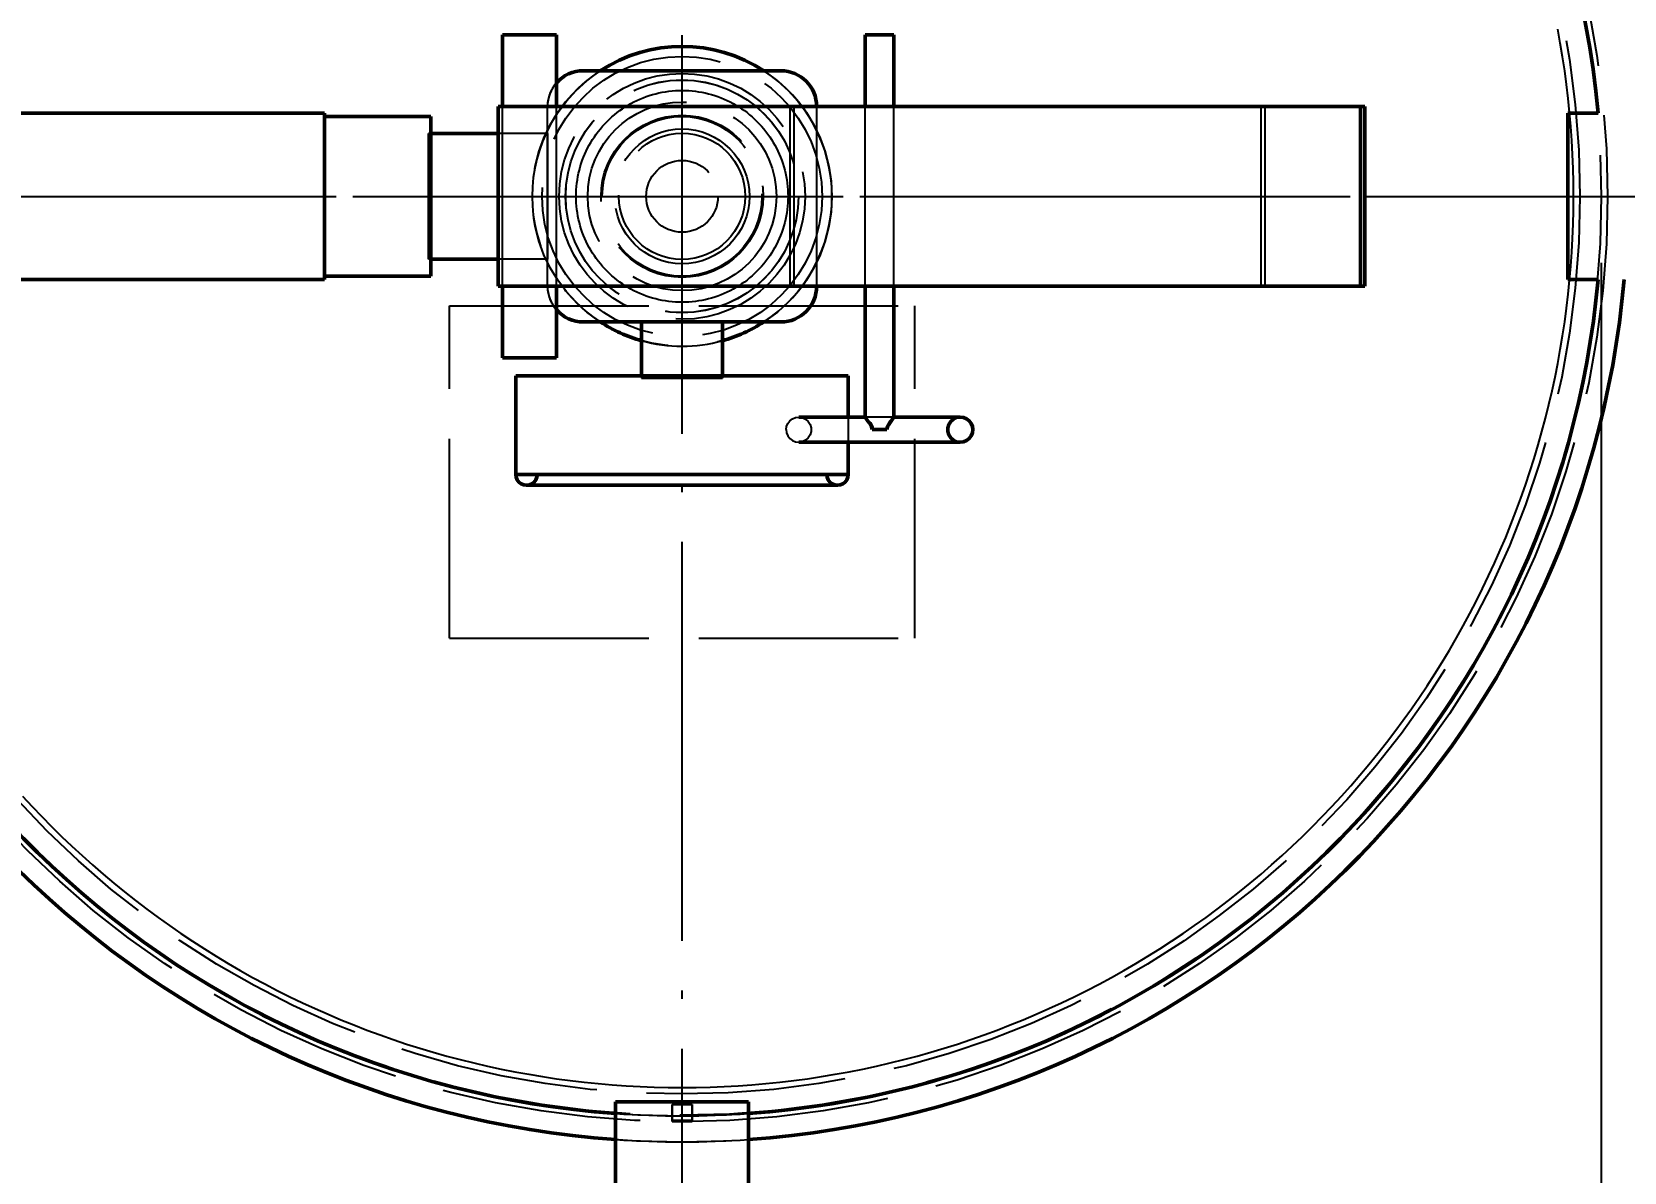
# Model space of a CAD drawing. Header units: millimetres. Extents: x 0 to 420, y 0 to 297.
# Drawn here: x 76.97 to 100.92, y 70.84 to 88 of the extents above; entities that cross this region are included whole.
import ezdxf

# ---------------------------------------------------------------- set-up
doc = ezdxf.new("R2010")
doc.units = ezdxf.units.MM
doc.linetypes.add('ISO02-TRAZOS', pattern=[3.75, 3, -0.75])
doc.linetypes.add('ISO04-TRAZO-PUNTO', pattern=[7.625, 6, -0.75, 0.125, -0.75])
for name, color, linetype, lineweight in [('01-VISIBLE', 7, 'CONTINUOUS', 50), ('02-OCULTA', 4, 'ISO02-TRAZOS', 25), ('03-EJE', 1, 'ISO04-TRAZO-PUNTO', 25), ('04-COTA', 3, 'CONTINUOUS', 25)]:
    doc.layers.add(name, color=color, linetype=linetype, lineweight=lineweight)
doc.styles.add('ISO3098', font='isocpeur.ttf')
doc.dimstyles.new('FLAMA-ISO', dxfattribs={"dimtxt": 3.5, "dimasz": 3, "dimexe": 2, "dimexo": 1, "dimgap": 1, "dimtad": 1, "dimdec": 1, "dimtxsty": 'ISO3098', "dimcen": 2.5, "dimclrd": 3, "dimclre": 3, "dimclrt": 3, "dimazin": 3, "dimtfac": 1, "dimtmove": 0, "dimatfit": 3, "dimlwd": 25, "dimlwe": 25})

msp = doc.modelspace()

# ---------------------------------------------------------------- linework, layer by layer
at = {"layer": '01-VISIBLE'}
for p, q in [((84.05, 86.875), (84.05, 87.955)), ((84.86, 86.875), (84.86, 87.955)), ((89.504, 86.875), (89.504, 87.955)), ((89.936, 86.875), (89.936, 87.955)), ((85.265, 87.415), (88.235, 87.415)), ((81.37, 86.775), (75.925, 86.775)), ((82.97, 86.725), (81.37, 86.725)), ((83.984, 84.175), (83.984, 86.875)), ((83.984, 86.875), (96.956, 86.875)), ((96.956, 84.175), (96.956, 86.875)), ((97.021, 86.875), (96.956, 86.875)), ((97.021, 84.175), (97.021, 86.875)), ((100.075, 86.775), (100.528, 86.775)), ((100.075, 84.275), (100.075, 86.775)), ((83.984, 86.47), (82.97, 86.47)), ((83.984, 84.58), (82.97, 84.58)), ((82.97, 84.325), (81.37, 84.325)), ((81.37, 84.275), (75.925, 84.275)), ((83.984, 84.175), (96.956, 84.175)), ((84.05, 83.095), (84.05, 84.175)), ((84.86, 83.095), (84.86, 84.175)), ((89.504, 82.203), (89.504, 84.175)), ((89.936, 82.203), (89.936, 84.175)), ((97.021, 84.175), (96.956, 84.175)), ((100.075, 84.275), (100.528, 84.275)), ((85.265, 83.635), (88.235, 83.635)), ((86.142, 83.635), (86.142, 82.825)), ((87.358, 83.635), (87.358, 82.825)), ((84.25, 82.825), (84.25, 81.34)), ((89.25, 82.825), (89.25, 82.204)), ((89.25, 81.826), (89.25, 81.34)), ((85.75, 71.9), (87.75, 71.9)), ((85.75, 69.5), (85.75, 71.9)), ((87.75, 69.5), (87.75, 71.9))]:
    msp.add_line(p, q, dxfattribs=at)
for points in [[(84.05, 87.955), (84.101, 87.955), (84.151, 87.955), (84.202, 87.955), (84.252, 87.955), (84.303, 87.955), (84.354, 87.955), (84.404, 87.955), (84.455, 87.955)], [(84.455, 87.955), (84.506, 87.955), (84.556, 87.955), (84.607, 87.955), (84.657, 87.955), (84.708, 87.955), (84.759, 87.955), (84.809, 87.955), (84.86, 87.955)], [(89.504, 87.955), (89.54, 87.955), (89.576, 87.955), (89.612, 87.955), (89.648, 87.955), (89.684, 87.955), (89.72, 87.955)], [(89.72, 87.955), (89.756, 87.955), (89.792, 87.955), (89.828, 87.955), (89.864, 87.955), (89.9, 87.955), (89.936, 87.955)], [(81.37, 84.275), (81.37, 84.325), (81.37, 84.375), (81.37, 84.425), (81.37, 84.475), (81.37, 84.525), (81.37, 84.575), (81.37, 84.625), (81.37, 84.675), (81.37, 84.725), (81.37, 84.775), (81.37, 84.825), (81.37, 84.875), (81.37, 84.925), (81.37, 84.975), (81.37, 85.025), (81.37, 85.075), (81.37, 85.125), (81.37, 85.175), (81.37, 85.225), (81.37, 85.275), (81.37, 85.325), (81.37, 85.375), (81.37, 85.425), (81.37, 85.475), (81.37, 85.525), (81.37, 85.575), (81.37, 85.625), (81.37, 85.675), (81.37, 85.725), (81.37, 85.775), (81.37, 85.825), (81.37, 85.875), (81.37, 85.925), (81.37, 85.975), (81.37, 86.025), (81.37, 86.075), (81.37, 86.125), (81.37, 86.175), (81.37, 86.225), (81.37, 86.275), (81.37, 86.325), (81.37, 86.375), (81.37, 86.425), (81.37, 86.475), (81.37, 86.525), (81.37, 86.575), (81.37, 86.625), (81.37, 86.675), (81.37, 86.725), (81.37, 86.775)], [(82.97, 84.325), (82.97, 84.375), (82.97, 84.425), (82.97, 84.475), (82.97, 84.525), (82.97, 84.575), (82.97, 84.625), (82.97, 84.675), (82.97, 84.725), (82.97, 84.775), (82.97, 84.825), (82.97, 84.875), (82.97, 84.925), (82.97, 84.975), (82.97, 85.025), (82.97, 85.075), (82.97, 85.125), (82.97, 85.175), (82.97, 85.225), (82.97, 85.275), (82.97, 85.325), (82.97, 85.375), (82.97, 85.425), (82.97, 85.475), (82.97, 85.525), (82.97, 85.575), (82.97, 85.625), (82.97, 85.675), (82.97, 85.725), (82.97, 85.775), (82.97, 85.825), (82.97, 85.875), (82.97, 85.925), (82.97, 85.975), (82.97, 86.025), (82.97, 86.075), (82.97, 86.125), (82.97, 86.175), (82.97, 86.225), (82.97, 86.275), (82.97, 86.325), (82.97, 86.375), (82.97, 86.425), (82.97, 86.475), (82.97, 86.525), (82.97, 86.575), (82.97, 86.625), (82.97, 86.675), (82.97, 86.725)], [(84.05, 83.095), (84.101, 83.095), (84.151, 83.095), (84.202, 83.095), (84.252, 83.095), (84.303, 83.095), (84.354, 83.095), (84.404, 83.095), (84.455, 83.095)], [(84.455, 83.095), (84.506, 83.095), (84.556, 83.095), (84.607, 83.095), (84.657, 83.095), (84.708, 83.095), (84.759, 83.095), (84.809, 83.095), (84.86, 83.095)], [(89.25, 82.825), (89.2, 82.825), (89.15, 82.825), (89.1, 82.825), (89.05, 82.825), (89, 82.825), (88.95, 82.825), (88.9, 82.825), (88.85, 82.825), (88.8, 82.825), (88.75, 82.825), (88.7, 82.825), (88.65, 82.825), (88.6, 82.825), (88.55, 82.825), (88.5, 82.825), (88.45, 82.825), (88.4, 82.825), (88.35, 82.825), (88.3, 82.825), (88.25, 82.825), (88.2, 82.825), (88.15, 82.825), (88.1, 82.825), (88.05, 82.825), (88, 82.825), (87.95, 82.825), (87.9, 82.825), (87.85, 82.825), (87.8, 82.825), (87.75, 82.825), (87.7, 82.825), (87.65, 82.825), (87.6, 82.825), (87.55, 82.825), (87.5, 82.825), (87.45, 82.825), (87.4, 82.825), (87.35, 82.825), (87.3, 82.825), (87.25, 82.825), (87.2, 82.825), (87.15, 82.825), (87.1, 82.825), (87.05, 82.825), (87, 82.825), (86.95, 82.825), (86.9, 82.825), (86.85, 82.825), (86.8, 82.825), (86.75, 82.825), (86.7, 82.825), (86.65, 82.825), (86.6, 82.825), (86.55, 82.825), (86.5, 82.825), (86.45, 82.825), (86.4, 82.825), (86.35, 82.825), (86.3, 82.825), (86.25, 82.825), (86.2, 82.825), (86.15, 82.825), (86.1, 82.825), (86.05, 82.825), (86, 82.825), (85.95, 82.825), (85.9, 82.825), (85.85, 82.825), (85.8, 82.825), (85.75, 82.825), (85.7, 82.825), (85.65, 82.825), (85.6, 82.825), (85.55, 82.825), (85.5, 82.825), (85.45, 82.825), (85.4, 82.825), (85.35, 82.825), (85.3, 82.825), (85.25, 82.825), (85.2, 82.825), (85.15, 82.825), (85.1, 82.825), (85.05, 82.825), (85, 82.825), (84.95, 82.825), (84.9, 82.825), (84.85, 82.825), (84.8, 82.825), (84.75, 82.825), (84.7, 82.825), (84.65, 82.825), (84.6, 82.825), (84.55, 82.825), (84.5, 82.825), (84.45, 82.825), (84.4, 82.825), (84.35, 82.825), (84.3, 82.825), (84.25, 82.825)], [(89.504, 82.204), (89.451, 82.204), (89.399, 82.204), (89.346, 82.204), (89.294, 82.204), (89.241, 82.204), (89.189, 82.204), (89.136, 82.204), (89.083, 82.204), (89.031, 82.204), (88.978, 82.204), (88.926, 82.204), (88.873, 82.204), (88.82, 82.204), (88.768, 82.204), (88.715, 82.204), (88.663, 82.204), (88.61, 82.204), (88.558, 82.204), (88.505, 82.204)], [(89.504, 82.203), (89.504, 82.203), (89.504, 82.204), (89.504, 82.204), (89.504, 82.204), (89.505, 82.204), (89.505, 82.204)], [(89.608, 82.015), (89.601, 82.051), (89.586, 82.084), (89.567, 82.114), (89.545, 82.144), (89.523, 82.173), (89.504, 82.203)], [(89.832, 82.015), (89.839, 82.051), (89.854, 82.084), (89.873, 82.114), (89.895, 82.144), (89.917, 82.173), (89.936, 82.203)], [(89.936, 82.203), (89.936, 82.203), (89.936, 82.204), (89.936, 82.204), (89.936, 82.204), (89.935, 82.204), (89.935, 82.204)], [(89.936, 82.204), (89.989, 82.204), (90.041, 82.204), (90.094, 82.204), (90.146, 82.204), (90.199, 82.204), (90.251, 82.204), (90.304, 82.204), (90.357, 82.204), (90.409, 82.204), (90.462, 82.204), (90.514, 82.204), (90.567, 82.204), (90.62, 82.204), (90.672, 82.204), (90.725, 82.204), (90.777, 82.204), (90.83, 82.204), (90.882, 82.204), (90.935, 82.204)], [(90.935, 81.826), (90.882, 81.834), (90.833, 81.856), (90.792, 81.891), (90.763, 81.936), (90.748, 81.988), (90.748, 82.042), (90.763, 82.094), (90.792, 82.139), (90.833, 82.174), (90.882, 82.196), (90.935, 82.204)], [(91.124, 82.015), (91.118, 82.064), (91.099, 82.109), (91.069, 82.149), (91.029, 82.179), (90.984, 82.198), (90.935, 82.204)], [(90.935, 82.204), (90.935, 82.204), (90.935, 82.204), (90.935, 82.204), (90.935, 82.204), (90.935, 82.204), (90.935, 82.204)], [(89.608, 82.015), (89.626, 82.015), (89.645, 82.015), (89.664, 82.015), (89.683, 82.015), (89.701, 82.015), (89.72, 82.015)], [(89.72, 82.015), (89.739, 82.015), (89.757, 82.015), (89.776, 82.015), (89.795, 82.015), (89.814, 82.015), (89.832, 82.015)], [(90.935, 81.826), (90.984, 81.832), (91.029, 81.851), (91.069, 81.881), (91.099, 81.92), (91.118, 81.966), (91.124, 82.015)], [(89.72, 81.826), (89.669, 81.826), (89.619, 81.826), (89.568, 81.826), (89.517, 81.826), (89.467, 81.826), (89.416, 81.826), (89.366, 81.826), (89.315, 81.826), (89.264, 81.826), (89.214, 81.826), (89.163, 81.826), (89.112, 81.826), (89.062, 81.826), (89.011, 81.826), (88.961, 81.826), (88.91, 81.826), (88.859, 81.826), (88.809, 81.826), (88.758, 81.826), (88.707, 81.826), (88.657, 81.826), (88.606, 81.826), (88.556, 81.826), (88.505, 81.826)], [(89.72, 81.826), (89.771, 81.826), (89.821, 81.826), (89.872, 81.826), (89.922, 81.826), (89.973, 81.826), (90.024, 81.826), (90.074, 81.826), (90.125, 81.826), (90.176, 81.826), (90.226, 81.826), (90.277, 81.826), (90.327, 81.826), (90.378, 81.826), (90.429, 81.826), (90.479, 81.826), (90.53, 81.826), (90.581, 81.826), (90.631, 81.826), (90.682, 81.826), (90.732, 81.826), (90.783, 81.826), (90.834, 81.826), (90.884, 81.826), (90.935, 81.826)], [(86.75, 81.34), (86.7, 81.34), (86.65, 81.34), (86.6, 81.34), (86.55, 81.34), (86.5, 81.34), (86.45, 81.34), (86.4, 81.34), (86.35, 81.34), (86.3, 81.34), (86.25, 81.34), (86.2, 81.34), (86.15, 81.34), (86.1, 81.34), (86.05, 81.34), (86, 81.34), (85.95, 81.34), (85.9, 81.34), (85.85, 81.34), (85.8, 81.34), (85.75, 81.34), (85.7, 81.34), (85.65, 81.34), (85.6, 81.34), (85.55, 81.34), (85.5, 81.34), (85.45, 81.34), (85.4, 81.34), (85.35, 81.34), (85.3, 81.34), (85.25, 81.34), (85.2, 81.34), (85.15, 81.34), (85.1, 81.34), (85.05, 81.34), (85, 81.34), (84.95, 81.34), (84.9, 81.34), (84.85, 81.34), (84.8, 81.34), (84.75, 81.34), (84.7, 81.34), (84.65, 81.34), (84.6, 81.34), (84.55, 81.34), (84.5, 81.34), (84.45, 81.34), (84.4, 81.34), (84.35, 81.34), (84.3, 81.34), (84.25, 81.34)], [(84.25, 81.34), (84.256, 81.298), (84.272, 81.259), (84.297, 81.225), (84.331, 81.2), (84.37, 81.184), (84.412, 81.178)], [(84.574, 81.34), (84.568, 81.298), (84.552, 81.259), (84.527, 81.225), (84.493, 81.2), (84.454, 81.184), (84.412, 81.178)], [(89.25, 81.34), (89.2, 81.34), (89.15, 81.34), (89.1, 81.34), (89.05, 81.34), (89, 81.34), (88.95, 81.34), (88.9, 81.34), (88.85, 81.34), (88.8, 81.34), (88.75, 81.34), (88.7, 81.34), (88.65, 81.34), (88.6, 81.34), (88.55, 81.34), (88.5, 81.34), (88.45, 81.34), (88.4, 81.34), (88.35, 81.34), (88.3, 81.34), (88.25, 81.34), (88.2, 81.34), (88.15, 81.34), (88.1, 81.34), (88.05, 81.34), (88, 81.34), (87.95, 81.34), (87.9, 81.34), (87.85, 81.34), (87.8, 81.34), (87.75, 81.34), (87.7, 81.34), (87.65, 81.34), (87.6, 81.34), (87.55, 81.34), (87.5, 81.34), (87.45, 81.34), (87.4, 81.34), (87.35, 81.34), (87.3, 81.34), (87.25, 81.34), (87.2, 81.34), (87.15, 81.34), (87.1, 81.34), (87.05, 81.34), (87, 81.34), (86.95, 81.34), (86.9, 81.34), (86.85, 81.34), (86.8, 81.34), (86.75, 81.34)], [(88.926, 81.34), (88.932, 81.298), (88.948, 81.259), (88.973, 81.225), (89.007, 81.2), (89.046, 81.184), (89.088, 81.178)], [(89.25, 81.34), (89.244, 81.298), (89.228, 81.259), (89.203, 81.225), (89.169, 81.2), (89.13, 81.184), (89.088, 81.178)], [(86.75, 81.178), (86.699, 81.178), (86.648, 81.178), (86.598, 81.178), (86.547, 81.178), (86.496, 81.178), (86.445, 81.178), (86.394, 81.178), (86.343, 81.178), (86.293, 81.178), (86.242, 81.178), (86.191, 81.178), (86.14, 81.178), (86.089, 81.178), (86.038, 81.178), (85.988, 81.178), (85.937, 81.178), (85.886, 81.178), (85.835, 81.178), (85.784, 81.178), (85.733, 81.178), (85.683, 81.178), (85.632, 81.178), (85.581, 81.178), (85.53, 81.178), (85.479, 81.178), (85.429, 81.178), (85.378, 81.178), (85.327, 81.178), (85.276, 81.178), (85.225, 81.178), (85.174, 81.178), (85.124, 81.178), (85.073, 81.178), (85.022, 81.178), (84.971, 81.178), (84.92, 81.178), (84.869, 81.178), (84.819, 81.178), (84.768, 81.178), (84.717, 81.178), (84.666, 81.178), (84.615, 81.178), (84.564, 81.178), (84.514, 81.178), (84.463, 81.178), (84.412, 81.178)], [(84.412, 81.178), (84.412, 81.178), (84.412, 81.178), (84.412, 81.178), (84.412, 81.178), (84.412, 81.178), (84.412, 81.178)], [(86.75, 81.178), (86.801, 81.178), (86.852, 81.178), (86.902, 81.178), (86.953, 81.178), (87.004, 81.178), (87.055, 81.178), (87.106, 81.178), (87.157, 81.178), (87.207, 81.178), (87.258, 81.178), (87.309, 81.178), (87.36, 81.178), (87.411, 81.178), (87.462, 81.178), (87.512, 81.178), (87.563, 81.178), (87.614, 81.178), (87.665, 81.178), (87.716, 81.178), (87.767, 81.178), (87.817, 81.178), (87.868, 81.178), (87.919, 81.178), (87.97, 81.178), (88.021, 81.178), (88.071, 81.178), (88.122, 81.178), (88.173, 81.178), (88.224, 81.178), (88.275, 81.178), (88.326, 81.178), (88.376, 81.178), (88.427, 81.178), (88.478, 81.178), (88.529, 81.178), (88.58, 81.178), (88.631, 81.178), (88.681, 81.178), (88.732, 81.178), (88.783, 81.178), (88.834, 81.178), (88.885, 81.178), (88.936, 81.178), (88.986, 81.178), (89.037, 81.178), (89.088, 81.178)]]:
    msp.add_lwpolyline(points, dxfattribs=at)
for centre, radius, start, end in [((86.75, 85.525), 13.835, 5.1838, 174.8162), ((86.75, 85.525), 2.255, 56.944, 123.056), ((85.265, 86.875), 0.54, 90, 138.5904), ((88.235, 86.875), 0.54, 0, 90), ((86.75, 85.525), 14.225, -174.9587, -94.0311), ((86.75, 85.525), 14.225, -174.9587, -94.0311), ((86.75, 85.525), 13.835, -174.8162, -94.145), ((86.75, 85.525), 14.225, -85.9689, -5.0413), ((86.75, 85.525), 13.835, -85.855, -5.1838), ((86.75, 85.525), 14.225, -85.9689, -5.0413), ((88.235, 84.175), 0.54, -90, 0), ((85.265, 84.175), 0.54, -138.5904, -90), ((86.75, 85.525), 2.255, -123.056, -105.6286), ((86.75, 85.525), 2.255, -74.3714, -56.944)]:
    msp.add_arc(centre, radius, start, end, dxfattribs=at)
at = {"layer": '02-OCULTA'}
for p, q in [((85.265, 87.415), (88.235, 87.415)), ((84.05, 86.875), (83.984, 86.875)), ((84.05, 84.175), (84.05, 86.875)), ((84.05, 86.875), (97.021, 86.875)), ((84.05, 84.175), (84.05, 86.875)), ((84.725, 84.175), (84.725, 86.875)), ((84.725, 84.175), (84.725, 86.875)), ((84.86, 84.175), (84.86, 86.875)), ((88.377, 86.875), (88.434, 86.875)), ((88.377, 84.175), (88.377, 86.875)), ((88.377, 86.875), (95.462, 86.875)), ((88.434, 84.175), (88.434, 86.875)), ((88.434, 86.875), (95.518, 86.875)), ((88.775, 84.175), (88.775, 86.875)), ((88.775, 84.175), (88.775, 86.875)), ((89.504, 84.175), (89.504, 86.875)), ((89.936, 84.175), (89.936, 86.875)), ((95.462, 86.875), (95.518, 86.875)), ((95.462, 84.175), (95.462, 86.875)), ((95.518, 84.175), (95.518, 86.875)), ((100.075, 86.775), (100.528, 86.775)), ((100.075, 84.275), (100.075, 86.775)), ((100.075, 86.775), (100.528, 86.775)), ((100.075, 84.275), (100.075, 86.775)), ((100.075, 86.775), (100.528, 86.775)), ((100.075, 84.275), (100.075, 86.775)), ((82.97, 86.47), (82.935, 86.47)), ((84.725, 86.47), (83.984, 86.47)), ((82.97, 84.58), (82.935, 84.58)), ((84.725, 84.58), (83.984, 84.58)), ((84.05, 84.175), (83.984, 84.175)), ((84.05, 84.175), (97.021, 84.175)), ((88.377, 84.175), (88.434, 84.175)), ((88.377, 84.175), (95.462, 84.175)), ((88.434, 84.175), (95.518, 84.175)), ((95.462, 84.175), (95.518, 84.175)), ((100.075, 84.275), (100.528, 84.275)), ((100.075, 84.275), (100.528, 84.275)), ((100.075, 84.275), (100.528, 84.275)), ((83.25, 78.877), (83.25, 83.877)), ((83.25, 78.877), (83.25, 83.877)), ((83.25, 83.877), (90.25, 83.877)), ((83.25, 83.877), (90.25, 83.877)), ((90.25, 78.877), (90.25, 83.877)), ((90.25, 78.877), (90.25, 83.877)), ((85.265, 83.635), (88.235, 83.635)), ((86.142, 82.825), (86.142, 82.79)), ((87.358, 82.825), (87.358, 82.79)), ((89.25, 82.204), (89.25, 81.826)), ((83.25, 78.877), (90.25, 78.877)), ((83.25, 78.877), (90.25, 78.877)), ((85.75, 71.9), (87.75, 71.9)), ((85.75, 68.65), (85.75, 71.9)), ((85.75, 71.9), (87.75, 71.9)), ((85.75, 68.65), (85.75, 71.9)), ((85.75, 71.9), (87.75, 71.9)), ((85.75, 68.65), (85.75, 71.9)), ((85.75, 71.9), (87.75, 71.9)), ((85.75, 68.65), (85.75, 71.9)), ((85.75, 71.9), (87.75, 71.9)), ((85.75, 68.65), (85.75, 71.9)), ((87.75, 68.65), (87.75, 71.9)), ((87.75, 68.65), (87.75, 71.9)), ((87.75, 68.65), (87.75, 71.9)), ((87.75, 68.65), (87.75, 71.9)), ((87.75, 68.65), (87.75, 71.9)), ((86.6, 71.604), (86.6, 71.625)), ((86.6, 71.604), (86.6, 71.625)), ((86.9, 71.604), (86.9, 71.625)), ((86.9, 71.604), (86.9, 71.625)), ((86.6, 71.604), (86.9, 71.604)), ((86.6, 71.604), (86.9, 71.604))]:
    msp.add_line(p, q, dxfattribs=at)
for points in [[(84.86, 87.955), (84.809, 87.955), (84.759, 87.955), (84.708, 87.955), (84.657, 87.955), (84.607, 87.955), (84.556, 87.955), (84.506, 87.955), (84.455, 87.955), (84.404, 87.955), (84.354, 87.955), (84.303, 87.955), (84.252, 87.955), (84.202, 87.955), (84.151, 87.955), (84.101, 87.955), (84.05, 87.955)], [(89.936, 87.955), (89.882, 87.955), (89.828, 87.955), (89.774, 87.955), (89.72, 87.955), (89.666, 87.955), (89.612, 87.955), (89.558, 87.955), (89.504, 87.955)], [(100.159, 85.525), (100.158, 85.736), (100.153, 85.946), (100.145, 86.157), (100.133, 86.367), (100.118, 86.577), (100.1, 86.787), (100.079, 86.996), (100.054, 87.206), (100.026, 87.414), (99.994, 87.623), (99.96, 87.83), (99.922, 88.038)], [(100.159, 85.525), (100.158, 85.736), (100.153, 85.946), (100.145, 86.157), (100.133, 86.367), (100.118, 86.577), (100.1, 86.787), (100.079, 86.996), (100.054, 87.206), (100.026, 87.414), (99.994, 87.623), (99.96, 87.83), (99.922, 88.038)], [(88.344, 85.525), (88.343, 85.475), (88.341, 85.425), (88.337, 85.375), (88.331, 85.325), (88.324, 85.276), (88.316, 85.226), (88.306, 85.177), (88.294, 85.129), (88.281, 85.08), (88.266, 85.032), (88.25, 84.985), (88.232, 84.938), (88.213, 84.892), (88.192, 84.846), (88.17, 84.801), (88.147, 84.757), (88.122, 84.714), (88.096, 84.671), (88.068, 84.629), (88.04, 84.588), (88.01, 84.548), (87.978, 84.509), (87.946, 84.471), (87.912, 84.434), (87.877, 84.398), (87.841, 84.363), (87.804, 84.329), (87.766, 84.297), (87.727, 84.265), (87.687, 84.235), (87.646, 84.207), (87.604, 84.179), (87.561, 84.153), (87.518, 84.128), (87.474, 84.105), (87.429, 84.083), (87.383, 84.062), (87.337, 84.043), (87.29, 84.025), (87.243, 84.009), (87.195, 83.994), (87.146, 83.981), (87.098, 83.969), (87.049, 83.959), (86.999, 83.951), (86.95, 83.944), (86.9, 83.938), (86.85, 83.934), (86.8, 83.932), (86.75, 83.931), (86.7, 83.932), (86.65, 83.934), (86.6, 83.938), (86.55, 83.944), (86.501, 83.951), (86.451, 83.959), (86.402, 83.969), (86.354, 83.981), (86.305, 83.994), (86.257, 84.009), (86.21, 84.025), (86.163, 84.043), (86.117, 84.062), (86.071, 84.083), (86.026, 84.105), (85.982, 84.128), (85.939, 84.153), (85.896, 84.179), (85.854, 84.207), (85.813, 84.235), (85.773, 84.265), (85.734, 84.297), (85.696, 84.329), (85.659, 84.363), (85.623, 84.398), (85.588, 84.434), (85.554, 84.471), (85.522, 84.509), (85.49, 84.548), (85.46, 84.588), (85.432, 84.629), (85.404, 84.671), (85.378, 84.714), (85.353, 84.757), (85.33, 84.801), (85.308, 84.846), (85.287, 84.892), (85.268, 84.938), (85.25, 84.985), (85.234, 85.032), (85.219, 85.08), (85.206, 85.129), (85.194, 85.177), (85.184, 85.226), (85.176, 85.276), (85.169, 85.325), (85.163, 85.375), (85.159, 85.425), (85.157, 85.475), (85.156, 85.525), (85.157, 85.575), (85.159, 85.625), (85.163, 85.675), (85.169, 85.725), (85.176, 85.774), (85.184, 85.824), (85.194, 85.873), (85.206, 85.921), (85.219, 85.97), (85.234, 86.018), (85.25, 86.065), (85.268, 86.112), (85.287, 86.158), (85.308, 86.204), (85.33, 86.249), (85.353, 86.293), (85.378, 86.336), (85.404, 86.379), (85.432, 86.421), (85.46, 86.462), (85.49, 86.502), (85.522, 86.541), (85.554, 86.579), (85.588, 86.616), (85.623, 86.652), (85.659, 86.687), (85.696, 86.721), (85.734, 86.753), (85.773, 86.785), (85.813, 86.815), (85.854, 86.843), (85.896, 86.871), (85.939, 86.897), (85.982, 86.922), (86.026, 86.945), (86.071, 86.967), (86.117, 86.988), (86.163, 87.007), (86.21, 87.025), (86.257, 87.041), (86.305, 87.056), (86.354, 87.069), (86.402, 87.081), (86.451, 87.091), (86.501, 87.099), (86.55, 87.106), (86.6, 87.112), (86.65, 87.116), (86.7, 87.118), (86.75, 87.119), (86.8, 87.118), (86.85, 87.116), (86.9, 87.112), (86.95, 87.106), (86.999, 87.099), (87.049, 87.091), (87.098, 87.081), (87.146, 87.069), (87.195, 87.056), (87.243, 87.041), (87.29, 87.025), (87.337, 87.007), (87.383, 86.988), (87.429, 86.967), (87.474, 86.945), (87.518, 86.922), (87.561, 86.897), (87.604, 86.871), (87.646, 86.843), (87.687, 86.815), (87.727, 86.784), (87.766, 86.753), (87.804, 86.721), (87.841, 86.687), (87.877, 86.652), (87.912, 86.616), (87.946, 86.579), (87.978, 86.541), (88.01, 86.502), (88.04, 86.462), (88.068, 86.421), (88.096, 86.379), (88.122, 86.336), (88.147, 86.293), (88.17, 86.249), (88.192, 86.204), (88.213, 86.158), (88.232, 86.112), (88.25, 86.065), (88.266, 86.018), (88.281, 85.97), (88.294, 85.921), (88.306, 85.873), (88.316, 85.824), (88.324, 85.774), (88.331, 85.725), (88.337, 85.675), (88.341, 85.625), (88.343, 85.575), (88.344, 85.525)], [(81.37, 86.775), (81.37, 86.725), (81.37, 86.675), (81.37, 86.625), (81.37, 86.575), (81.37, 86.525), (81.37, 86.475), (81.37, 86.425), (81.37, 86.375), (81.37, 86.325), (81.37, 86.275), (81.37, 86.225), (81.37, 86.175), (81.37, 86.125), (81.37, 86.075), (81.37, 86.025), (81.37, 85.975), (81.37, 85.925), (81.37, 85.875), (81.37, 85.825), (81.37, 85.775), (81.37, 85.725), (81.37, 85.675), (81.37, 85.625), (81.37, 85.575), (81.37, 85.525)], [(81.37, 84.325), (81.37, 84.375), (81.37, 84.425), (81.37, 84.475), (81.37, 84.525), (81.37, 84.575), (81.37, 84.625), (81.37, 84.675), (81.37, 84.725), (81.37, 84.775), (81.37, 84.825), (81.37, 84.875), (81.37, 84.925), (81.37, 84.975), (81.37, 85.025), (81.37, 85.075), (81.37, 85.125), (81.37, 85.175), (81.37, 85.225), (81.37, 85.275), (81.37, 85.325), (81.37, 85.375), (81.37, 85.425), (81.37, 85.475), (81.37, 85.525), (81.37, 85.575), (81.37, 85.625), (81.37, 85.675), (81.37, 85.725), (81.37, 85.775), (81.37, 85.825), (81.37, 85.875), (81.37, 85.925), (81.37, 85.975), (81.37, 86.025), (81.37, 86.075), (81.37, 86.125), (81.37, 86.175), (81.37, 86.225), (81.37, 86.275), (81.37, 86.325), (81.37, 86.375), (81.37, 86.425), (81.37, 86.475), (81.37, 86.525), (81.37, 86.575), (81.37, 86.625), (81.37, 86.675), (81.37, 86.725)], [(81.37, 86.725), (81.37, 86.673), (81.37, 86.621), (81.37, 86.568), (81.37, 86.516), (81.37, 86.464), (81.37, 86.412), (81.37, 86.36), (81.37, 86.308), (81.37, 86.255), (81.37, 86.203), (81.37, 86.151), (81.37, 86.099), (81.37, 86.047), (81.37, 85.995), (81.37, 85.942), (81.37, 85.89), (81.37, 85.838), (81.37, 85.786), (81.37, 85.734), (81.37, 85.682), (81.37, 85.629), (81.37, 85.577), (81.37, 85.525)], [(82.97, 86.725), (82.97, 86.673), (82.97, 86.621), (82.97, 86.568), (82.97, 86.516), (82.97, 86.464), (82.97, 86.412), (82.97, 86.36), (82.97, 86.308), (82.97, 86.255), (82.97, 86.203), (82.97, 86.151), (82.97, 86.099), (82.97, 86.047), (82.97, 85.995), (82.97, 85.942), (82.97, 85.89), (82.97, 85.838), (82.97, 85.786), (82.97, 85.734), (82.97, 85.682), (82.97, 85.629), (82.97, 85.577), (82.97, 85.525)], [(82.935, 84.58), (82.935, 84.631), (82.935, 84.682), (82.935, 84.733), (82.935, 84.784), (82.935, 84.835), (82.935, 84.886), (82.935, 84.938), (82.935, 84.989), (82.935, 85.04), (82.935, 85.091), (82.935, 85.142), (82.935, 85.193), (82.935, 85.244), (82.935, 85.295), (82.935, 85.346), (82.935, 85.397), (82.935, 85.448), (82.935, 85.499), (82.935, 85.551), (82.935, 85.602), (82.935, 85.653), (82.935, 85.704), (82.935, 85.755), (82.935, 85.806), (82.935, 85.857), (82.935, 85.908), (82.935, 85.959), (82.935, 86.01), (82.935, 86.061), (82.935, 86.112), (82.935, 86.164), (82.935, 86.215), (82.935, 86.266), (82.935, 86.317), (82.935, 86.368), (82.935, 86.419), (82.935, 86.47)], [(82.935, 86.47), (82.935, 86.417), (82.935, 86.365), (82.935, 86.312), (82.935, 86.26), (82.935, 86.207), (82.935, 86.155), (82.935, 86.102), (82.935, 86.05), (82.935, 85.997), (82.935, 85.945), (82.935, 85.892), (82.935, 85.84), (82.935, 85.787), (82.935, 85.735), (82.935, 85.682), (82.935, 85.63), (82.935, 85.577), (82.935, 85.525)], [(84.725, 84.58), (84.725, 84.631), (84.725, 84.682), (84.725, 84.733), (84.725, 84.784), (84.725, 84.835), (84.725, 84.886), (84.725, 84.938), (84.725, 84.989), (84.725, 85.04), (84.725, 85.091), (84.725, 85.142), (84.725, 85.193), (84.725, 85.244), (84.725, 85.295), (84.725, 85.346), (84.725, 85.397), (84.725, 85.448), (84.725, 85.499), (84.725, 85.551), (84.725, 85.602), (84.725, 85.653), (84.725, 85.704), (84.725, 85.755), (84.725, 85.806), (84.725, 85.857), (84.725, 85.908), (84.725, 85.959), (84.725, 86.01), (84.725, 86.061), (84.725, 86.112), (84.725, 86.164), (84.725, 86.215), (84.725, 86.266), (84.725, 86.317), (84.725, 86.368), (84.725, 86.419), (84.725, 86.47)], [(84.725, 86.47), (84.725, 86.417), (84.725, 86.365), (84.725, 86.312), (84.725, 86.26), (84.725, 86.207), (84.725, 86.155), (84.725, 86.102), (84.725, 86.05), (84.725, 85.997), (84.725, 85.945), (84.725, 85.892), (84.725, 85.84), (84.725, 85.787), (84.725, 85.735), (84.725, 85.682), (84.725, 85.63), (84.725, 85.577), (84.725, 85.525)], [(76.832, 76.5), (76.975, 76.346), (77.12, 76.193), (77.268, 76.043), (77.418, 75.895), (77.571, 75.75), (77.725, 75.607), (77.882, 75.467), (78.041, 75.329), (78.203, 75.193), (78.366, 75.06), (78.531, 74.93), (78.699, 74.802), (78.868, 74.677), (79.04, 74.554), (79.213, 74.435), (79.388, 74.318), (79.565, 74.203), (79.744, 74.092), (79.924, 73.983), (80.106, 73.877), (80.29, 73.775), (80.475, 73.675), (80.662, 73.577), (80.851, 73.483), (81.041, 73.392), (81.232, 73.304), (81.425, 73.219), (81.619, 73.137), (81.814, 73.058), (82.01, 72.982), (82.208, 72.909), (82.407, 72.839), (82.606, 72.772), (82.807, 72.709), (83.009, 72.649), (83.212, 72.591), (83.415, 72.537), (83.62, 72.487), (83.825, 72.439), (84.031, 72.395), (84.237, 72.354), (84.445, 72.316), (84.652, 72.281), (84.861, 72.25), (85.069, 72.222), (85.279, 72.197), (85.488, 72.176), (85.698, 72.158), (85.908, 72.143), (86.118, 72.131), (86.329, 72.123), (86.539, 72.118), (86.75, 72.116), (86.961, 72.118), (87.171, 72.123), (87.382, 72.131), (87.592, 72.143), (87.802, 72.158), (88.012, 72.176), (88.221, 72.197), (88.431, 72.222), (88.639, 72.25), (88.848, 72.281), (89.055, 72.316), (89.263, 72.354), (89.469, 72.395), (89.675, 72.439), (89.88, 72.487), (90.085, 72.537), (90.288, 72.591), (90.491, 72.649), (90.693, 72.709), (90.894, 72.772), (91.093, 72.839), (91.292, 72.909), (91.49, 72.982), (91.686, 73.058), (91.881, 73.137), (92.075, 73.219), (92.268, 73.304), (92.459, 73.392), (92.649, 73.483), (92.838, 73.577), (93.025, 73.674), (93.21, 73.775), (93.394, 73.877), (93.576, 73.983), (93.756, 74.092), (93.935, 74.203), (94.112, 74.317), (94.287, 74.435), (94.46, 74.554), (94.632, 74.677), (94.801, 74.802), (94.969, 74.93), (95.134, 75.06), (95.297, 75.193), (95.459, 75.329), (95.618, 75.467), (95.775, 75.607), (95.929, 75.75), (96.082, 75.895), (96.232, 76.043), (96.38, 76.193), (96.525, 76.346), (96.668, 76.5), (96.808, 76.657), (96.946, 76.816), (97.082, 76.978), (97.215, 77.141), (97.345, 77.306), (97.473, 77.474), (97.598, 77.643), (97.721, 77.815), (97.84, 77.988), (97.957, 78.163), (98.071, 78.34), (98.183, 78.519), (98.292, 78.699), (98.397, 78.882), (98.5, 79.065), (98.6, 79.251), (98.697, 79.438), (98.791, 79.626), (98.882, 79.816), (98.971, 80.007), (99.056, 80.2), (99.138, 80.394), (99.217, 80.589), (99.293, 80.785), (99.366, 80.983), (99.436, 81.182), (99.502, 81.382), (99.566, 81.582), (99.626, 81.784), (99.684, 81.987), (99.738, 82.19), (99.789, 82.395), (99.836, 82.6), (99.881, 82.806), (99.922, 83.012), (99.96, 83.22), (99.994, 83.427), (100.026, 83.636), (100.054, 83.844), (100.079, 84.054), (100.1, 84.263), (100.118, 84.473), (100.133, 84.683), (100.145, 84.893), (100.153, 85.104), (100.158, 85.314), (100.159, 85.525)], [(76.832, 76.5), (76.975, 76.346), (77.12, 76.193), (77.268, 76.043), (77.418, 75.895), (77.571, 75.75), (77.725, 75.607), (77.882, 75.467), (78.041, 75.329), (78.203, 75.193), (78.366, 75.06), (78.531, 74.93), (78.699, 74.802), (78.868, 74.677), (79.04, 74.554), (79.213, 74.435), (79.388, 74.318), (79.565, 74.203), (79.744, 74.092), (79.924, 73.983), (80.106, 73.877), (80.29, 73.775), (80.475, 73.675), (80.662, 73.577), (80.851, 73.483), (81.041, 73.392), (81.232, 73.304), (81.425, 73.219), (81.619, 73.137), (81.814, 73.058), (82.01, 72.982), (82.208, 72.909), (82.407, 72.839), (82.606, 72.772), (82.807, 72.709), (83.009, 72.649), (83.212, 72.591), (83.415, 72.537), (83.62, 72.487), (83.825, 72.439), (84.031, 72.395), (84.237, 72.354), (84.445, 72.316), (84.652, 72.281), (84.861, 72.25), (85.069, 72.222), (85.279, 72.197), (85.488, 72.176), (85.698, 72.158), (85.908, 72.143), (86.118, 72.131), (86.329, 72.123), (86.539, 72.118), (86.75, 72.116), (86.961, 72.118), (87.171, 72.123), (87.382, 72.131), (87.592, 72.143), (87.802, 72.158), (88.012, 72.176), (88.221, 72.197), (88.431, 72.222), (88.639, 72.25), (88.848, 72.281), (89.055, 72.316), (89.263, 72.354), (89.469, 72.395), (89.675, 72.439), (89.88, 72.487), (90.085, 72.537), (90.288, 72.591), (90.491, 72.649), (90.693, 72.709), (90.894, 72.772), (91.093, 72.839), (91.292, 72.909), (91.49, 72.982), (91.686, 73.058), (91.881, 73.137), (92.075, 73.219), (92.268, 73.304), (92.459, 73.392), (92.649, 73.483), (92.838, 73.577), (93.025, 73.674), (93.21, 73.775), (93.394, 73.877), (93.576, 73.983), (93.756, 74.092), (93.935, 74.203), (94.112, 74.317), (94.287, 74.435), (94.46, 74.554), (94.632, 74.677), (94.801, 74.802), (94.969, 74.93), (95.134, 75.06), (95.297, 75.193), (95.459, 75.329), (95.618, 75.467), (95.775, 75.607), (95.929, 75.75), (96.082, 75.895), (96.232, 76.043), (96.38, 76.193), (96.525, 76.346), (96.668, 76.5), (96.808, 76.657), (96.946, 76.816), (97.082, 76.978), (97.215, 77.141), (97.345, 77.306), (97.473, 77.474), (97.598, 77.643), (97.721, 77.815), (97.84, 77.988), (97.957, 78.163), (98.071, 78.34), (98.183, 78.519), (98.292, 78.699), (98.397, 78.882), (98.5, 79.065), (98.6, 79.251), (98.697, 79.438), (98.791, 79.626), (98.882, 79.816), (98.971, 80.007), (99.056, 80.2), (99.138, 80.394), (99.217, 80.589), (99.293, 80.785), (99.366, 80.983), (99.436, 81.182), (99.502, 81.382), (99.566, 81.582), (99.626, 81.784), (99.684, 81.987), (99.738, 82.19), (99.789, 82.395), (99.836, 82.6), (99.881, 82.806), (99.922, 83.012), (99.96, 83.22), (99.994, 83.427), (100.026, 83.636), (100.054, 83.844), (100.079, 84.054), (100.1, 84.263), (100.118, 84.473), (100.133, 84.683), (100.145, 84.893), (100.153, 85.104), (100.158, 85.314), (100.159, 85.525)], [(81.37, 85.525), (81.37, 85.475), (81.37, 85.425), (81.37, 85.375), (81.37, 85.325), (81.37, 85.275), (81.37, 85.225), (81.37, 85.175), (81.37, 85.125), (81.37, 85.075), (81.37, 85.025), (81.37, 84.975), (81.37, 84.925), (81.37, 84.875), (81.37, 84.825), (81.37, 84.775), (81.37, 84.725), (81.37, 84.675), (81.37, 84.625), (81.37, 84.575), (81.37, 84.525), (81.37, 84.475), (81.37, 84.425), (81.37, 84.375), (81.37, 84.325)], [(81.37, 85.525), (81.37, 85.475), (81.37, 85.425), (81.37, 85.375), (81.37, 85.325), (81.37, 85.275), (81.37, 85.225), (81.37, 85.175), (81.37, 85.125), (81.37, 85.075), (81.37, 85.025), (81.37, 84.975), (81.37, 84.925), (81.37, 84.875), (81.37, 84.825), (81.37, 84.775), (81.37, 84.725), (81.37, 84.675), (81.37, 84.625), (81.37, 84.575), (81.37, 84.525), (81.37, 84.475), (81.37, 84.425), (81.37, 84.375), (81.37, 84.325), (81.37, 84.275)], [(82.935, 85.525), (82.935, 85.472), (82.935, 85.42), (82.935, 85.367), (82.935, 85.315), (82.935, 85.262), (82.935, 85.21), (82.935, 85.157), (82.935, 85.105), (82.935, 85.052), (82.935, 85), (82.935, 84.947), (82.935, 84.895), (82.935, 84.842), (82.935, 84.79), (82.935, 84.737), (82.935, 84.685), (82.935, 84.632), (82.935, 84.58)], [(82.97, 85.525), (82.97, 85.475), (82.97, 85.425), (82.97, 85.375), (82.97, 85.325), (82.97, 85.275), (82.97, 85.225), (82.97, 85.175), (82.97, 85.125), (82.97, 85.075), (82.97, 85.025), (82.97, 84.975), (82.97, 84.925), (82.97, 84.875), (82.97, 84.825), (82.97, 84.775), (82.97, 84.725), (82.97, 84.675), (82.97, 84.625), (82.97, 84.575), (82.97, 84.525), (82.97, 84.475), (82.97, 84.425), (82.97, 84.375), (82.97, 84.325)], [(84.725, 85.525), (84.725, 85.472), (84.725, 85.42), (84.725, 85.367), (84.725, 85.315), (84.725, 85.262), (84.725, 85.21), (84.725, 85.157), (84.725, 85.105), (84.725, 85.052), (84.725, 85), (84.725, 84.947), (84.725, 84.895), (84.725, 84.842), (84.725, 84.79), (84.725, 84.737), (84.725, 84.685), (84.725, 84.632), (84.725, 84.58)], [(87.358, 83.635), (87.307, 83.635), (87.256, 83.635), (87.206, 83.635), (87.155, 83.635), (87.104, 83.635), (87.054, 83.635), (87.003, 83.635), (86.953, 83.635), (86.902, 83.635), (86.851, 83.635), (86.801, 83.635), (86.75, 83.635), (86.699, 83.635), (86.649, 83.635), (86.598, 83.635), (86.547, 83.635), (86.497, 83.635), (86.446, 83.635), (86.396, 83.635), (86.345, 83.635), (86.294, 83.635), (86.244, 83.635), (86.193, 83.635), (86.142, 83.635)], [(86.142, 83.635), (86.193, 83.635), (86.244, 83.635), (86.294, 83.635), (86.345, 83.635), (86.396, 83.635), (86.446, 83.635), (86.497, 83.635), (86.547, 83.635), (86.598, 83.635), (86.649, 83.635), (86.699, 83.635), (86.75, 83.635)], [(86.75, 83.635), (86.801, 83.635), (86.851, 83.635), (86.902, 83.635), (86.953, 83.635), (87.003, 83.635), (87.054, 83.635), (87.104, 83.635), (87.155, 83.635), (87.206, 83.635), (87.256, 83.635), (87.307, 83.635), (87.358, 83.635)], [(84.86, 83.095), (84.809, 83.095), (84.759, 83.095), (84.708, 83.095), (84.657, 83.095), (84.607, 83.095), (84.556, 83.095), (84.506, 83.095), (84.455, 83.095), (84.404, 83.095), (84.354, 83.095), (84.303, 83.095), (84.252, 83.095), (84.202, 83.095), (84.151, 83.095), (84.101, 83.095), (84.05, 83.095)], [(84.25, 82.825), (84.3, 82.825), (84.35, 82.825), (84.4, 82.825), (84.45, 82.825), (84.5, 82.825), (84.55, 82.825), (84.6, 82.825), (84.65, 82.825), (84.7, 82.825), (84.75, 82.825), (84.8, 82.825), (84.85, 82.825), (84.9, 82.825), (84.95, 82.825), (85, 82.825), (85.05, 82.825), (85.1, 82.825), (85.15, 82.825), (85.2, 82.825), (85.25, 82.825), (85.3, 82.825), (85.35, 82.825), (85.4, 82.825), (85.45, 82.825), (85.5, 82.825), (85.55, 82.825), (85.6, 82.825), (85.65, 82.825), (85.7, 82.825), (85.75, 82.825), (85.8, 82.825), (85.85, 82.825), (85.9, 82.825), (85.95, 82.825), (86, 82.825), (86.05, 82.825), (86.1, 82.825), (86.15, 82.825), (86.2, 82.825), (86.25, 82.825), (86.3, 82.825), (86.35, 82.825), (86.4, 82.825), (86.45, 82.825), (86.5, 82.825), (86.55, 82.825), (86.6, 82.825), (86.65, 82.825), (86.7, 82.825), (86.75, 82.825)], [(87.358, 82.79), (87.307, 82.79), (87.256, 82.79), (87.206, 82.79), (87.155, 82.79), (87.104, 82.79), (87.054, 82.79), (87.003, 82.79), (86.953, 82.79), (86.902, 82.79), (86.851, 82.79), (86.801, 82.79), (86.75, 82.79), (86.699, 82.79), (86.649, 82.79), (86.598, 82.79), (86.547, 82.79), (86.497, 82.79), (86.446, 82.79), (86.396, 82.79), (86.345, 82.79), (86.294, 82.79), (86.244, 82.79), (86.193, 82.79), (86.142, 82.79)], [(86.142, 82.79), (86.193, 82.79), (86.244, 82.79), (86.294, 82.79), (86.345, 82.79), (86.396, 82.79), (86.446, 82.79), (86.497, 82.79), (86.547, 82.79), (86.598, 82.79), (86.649, 82.79), (86.699, 82.79), (86.75, 82.79)], [(86.75, 82.825), (86.8, 82.825), (86.85, 82.825), (86.9, 82.825), (86.95, 82.825), (87, 82.825), (87.05, 82.825), (87.1, 82.825), (87.15, 82.825), (87.2, 82.825), (87.25, 82.825), (87.3, 82.825), (87.35, 82.825), (87.4, 82.825), (87.45, 82.825), (87.5, 82.825), (87.55, 82.825), (87.6, 82.825), (87.65, 82.825), (87.7, 82.825), (87.75, 82.825), (87.8, 82.825), (87.85, 82.825), (87.9, 82.825), (87.95, 82.825), (88, 82.825), (88.05, 82.825), (88.1, 82.825), (88.15, 82.825), (88.2, 82.825), (88.25, 82.825), (88.3, 82.825), (88.35, 82.825), (88.4, 82.825), (88.45, 82.825), (88.5, 82.825), (88.55, 82.825), (88.6, 82.825), (88.65, 82.825), (88.7, 82.825), (88.75, 82.825), (88.8, 82.825), (88.85, 82.825), (88.9, 82.825), (88.95, 82.825), (89, 82.825), (89.05, 82.825), (89.1, 82.825), (89.15, 82.825), (89.2, 82.825), (89.25, 82.825)], [(86.75, 82.79), (86.801, 82.79), (86.851, 82.79), (86.902, 82.79), (86.953, 82.79), (87.003, 82.79), (87.054, 82.79), (87.104, 82.79), (87.155, 82.79), (87.206, 82.79), (87.256, 82.79), (87.307, 82.79), (87.358, 82.79)], [(88.316, 82.015), (88.322, 82.064), (88.341, 82.109), (88.371, 82.149), (88.411, 82.179), (88.456, 82.198), (88.505, 82.204)], [(90.935, 82.204), (90.884, 82.204), (90.834, 82.204), (90.783, 82.204), (90.732, 82.204), (90.682, 82.204), (90.631, 82.204), (90.581, 82.204), (90.53, 82.204), (90.479, 82.204), (90.429, 82.204), (90.378, 82.204), (90.327, 82.204), (90.277, 82.204), (90.226, 82.204), (90.176, 82.204), (90.125, 82.204), (90.074, 82.204), (90.024, 82.204), (89.973, 82.204), (89.922, 82.204), (89.872, 82.204), (89.821, 82.204), (89.771, 82.204), (89.72, 82.204), (89.669, 82.204), (89.619, 82.204), (89.568, 82.204), (89.517, 82.204), (89.467, 82.204), (89.416, 82.204), (89.366, 82.204), (89.315, 82.204), (89.264, 82.204), (89.214, 82.204), (89.163, 82.204), (89.112, 82.204), (89.062, 82.204), (89.011, 82.204), (88.961, 82.204), (88.91, 82.204), (88.859, 82.204), (88.809, 82.204), (88.758, 82.204), (88.707, 82.204), (88.657, 82.204), (88.606, 82.204), (88.556, 82.204), (88.505, 82.204)], [(88.505, 82.204), (88.558, 82.196), (88.607, 82.174), (88.648, 82.139), (88.677, 82.094), (88.692, 82.042), (88.692, 81.988), (88.677, 81.936), (88.648, 81.891), (88.607, 81.856), (88.558, 81.834), (88.505, 81.826)], [(89.505, 82.204), (89.505, 82.204), (89.505, 82.204), (89.504, 82.204), (89.504, 82.204), (89.504, 82.204), (89.504, 82.204)], [(89.505, 82.204), (89.534, 82.179), (89.559, 82.15), (89.582, 82.12), (89.602, 82.088), (89.618, 82.053), (89.624, 82.015)], [(89.935, 82.204), (89.906, 82.179), (89.881, 82.15), (89.858, 82.12), (89.838, 82.088), (89.822, 82.053), (89.816, 82.015)], [(89.935, 82.204), (89.935, 82.204), (89.935, 82.204), (89.936, 82.204), (89.936, 82.204), (89.936, 82.204), (89.936, 82.204)], [(88.316, 82.015), (88.322, 81.966), (88.341, 81.92), (88.371, 81.881), (88.411, 81.851), (88.456, 81.832), (88.505, 81.826)], [(89.608, 82.015), (89.626, 82.015), (89.645, 82.015), (89.664, 82.015), (89.683, 82.015), (89.701, 82.015), (89.72, 82.015)], [(89.816, 82.015), (89.784, 82.015), (89.752, 82.015), (89.72, 82.015), (89.688, 82.015), (89.656, 82.015), (89.624, 82.015)], [(89.624, 82.015), (89.64, 82.015), (89.656, 82.015), (89.672, 82.015), (89.688, 82.015), (89.704, 82.015), (89.72, 82.015)], [(89.72, 82.015), (89.739, 82.015), (89.757, 82.015), (89.776, 82.015), (89.795, 82.015), (89.814, 82.015), (89.832, 82.015)], [(89.72, 82.015), (89.736, 82.015), (89.752, 82.015), (89.768, 82.015), (89.784, 82.015), (89.8, 82.015), (89.816, 82.015)], [(88.505, 81.826), (88.556, 81.826), (88.606, 81.826), (88.657, 81.826), (88.707, 81.826), (88.758, 81.826), (88.809, 81.826), (88.859, 81.826), (88.91, 81.826), (88.961, 81.826), (89.011, 81.826), (89.062, 81.826), (89.112, 81.826), (89.163, 81.826), (89.214, 81.826), (89.264, 81.826), (89.315, 81.826), (89.366, 81.826), (89.416, 81.826), (89.467, 81.826), (89.517, 81.826), (89.568, 81.826), (89.619, 81.826), (89.669, 81.826), (89.72, 81.826), (89.771, 81.826), (89.821, 81.826), (89.872, 81.826), (89.922, 81.826), (89.973, 81.826), (90.024, 81.826), (90.074, 81.826), (90.125, 81.826), (90.176, 81.826), (90.226, 81.826), (90.277, 81.826), (90.327, 81.826), (90.378, 81.826), (90.429, 81.826), (90.479, 81.826), (90.53, 81.826), (90.581, 81.826), (90.631, 81.826), (90.682, 81.826), (90.732, 81.826), (90.783, 81.826), (90.834, 81.826), (90.884, 81.826), (90.935, 81.826)], [(84.25, 81.34), (84.3, 81.34), (84.35, 81.34), (84.4, 81.34), (84.45, 81.34), (84.5, 81.34), (84.55, 81.34), (84.6, 81.34), (84.65, 81.34), (84.7, 81.34), (84.75, 81.34), (84.8, 81.34), (84.85, 81.34), (84.9, 81.34), (84.95, 81.34), (85, 81.34), (85.05, 81.34), (85.1, 81.34), (85.15, 81.34), (85.2, 81.34), (85.25, 81.34), (85.3, 81.34), (85.35, 81.34), (85.4, 81.34), (85.45, 81.34), (85.5, 81.34), (85.55, 81.34), (85.6, 81.34), (85.65, 81.34), (85.7, 81.34), (85.75, 81.34), (85.8, 81.34), (85.85, 81.34), (85.9, 81.34), (85.95, 81.34), (86, 81.34), (86.05, 81.34), (86.1, 81.34), (86.15, 81.34), (86.2, 81.34), (86.25, 81.34), (86.3, 81.34), (86.35, 81.34), (86.4, 81.34), (86.45, 81.34), (86.5, 81.34), (86.55, 81.34), (86.6, 81.34), (86.65, 81.34), (86.7, 81.34), (86.75, 81.34)], [(88.926, 81.34), (88.876, 81.34), (88.826, 81.34), (88.776, 81.34), (88.726, 81.34), (88.676, 81.34), (88.626, 81.34), (88.576, 81.34), (88.526, 81.34), (88.476, 81.34), (88.426, 81.34), (88.376, 81.34), (88.326, 81.34), (88.276, 81.34), (88.226, 81.34), (88.176, 81.34), (88.126, 81.34), (88.076, 81.34), (88.026, 81.34), (87.976, 81.34), (87.926, 81.34), (87.876, 81.34), (87.825, 81.34), (87.775, 81.34), (87.725, 81.34), (87.675, 81.34), (87.625, 81.34), (87.575, 81.34), (87.525, 81.34), (87.475, 81.34), (87.425, 81.34), (87.375, 81.34), (87.325, 81.34), (87.275, 81.34), (87.225, 81.34), (87.175, 81.34), (87.125, 81.34), (87.075, 81.34), (87.025, 81.34), (86.975, 81.34), (86.925, 81.34), (86.875, 81.34), (86.825, 81.34), (86.775, 81.34), (86.725, 81.34), (86.675, 81.34), (86.625, 81.34), (86.575, 81.34), (86.525, 81.34), (86.475, 81.34), (86.425, 81.34), (86.375, 81.34), (86.325, 81.34), (86.275, 81.34), (86.225, 81.34), (86.175, 81.34), (86.125, 81.34), (86.075, 81.34), (86.025, 81.34), (85.975, 81.34), (85.925, 81.34), (85.875, 81.34), (85.825, 81.34), (85.775, 81.34), (85.725, 81.34), (85.675, 81.34), (85.624, 81.34), (85.574, 81.34), (85.524, 81.34), (85.474, 81.34), (85.424, 81.34), (85.374, 81.34), (85.324, 81.34), (85.274, 81.34), (85.224, 81.34), (85.174, 81.34), (85.124, 81.34), (85.074, 81.34), (85.024, 81.34), (84.974, 81.34), (84.924, 81.34), (84.874, 81.34), (84.824, 81.34), (84.774, 81.34), (84.724, 81.34), (84.674, 81.34), (84.624, 81.34), (84.574, 81.34)], [(84.574, 81.34), (84.625, 81.34), (84.675, 81.34), (84.726, 81.34), (84.776, 81.34), (84.827, 81.34), (84.878, 81.34), (84.928, 81.34), (84.979, 81.34), (85.029, 81.34), (85.08, 81.34), (85.131, 81.34), (85.181, 81.34), (85.232, 81.34), (85.282, 81.34), (85.333, 81.34), (85.384, 81.34), (85.434, 81.34), (85.485, 81.34), (85.535, 81.34), (85.586, 81.34), (85.637, 81.34), (85.687, 81.34), (85.738, 81.34), (85.789, 81.34), (85.839, 81.34), (85.89, 81.34), (85.94, 81.34), (85.991, 81.34), (86.042, 81.34), (86.092, 81.34), (86.143, 81.34), (86.193, 81.34), (86.244, 81.34), (86.295, 81.34), (86.345, 81.34), (86.396, 81.34), (86.446, 81.34), (86.497, 81.34), (86.548, 81.34), (86.598, 81.34), (86.649, 81.34), (86.699, 81.34), (86.75, 81.34)], [(86.75, 81.34), (86.8, 81.34), (86.85, 81.34), (86.9, 81.34), (86.95, 81.34), (87, 81.34), (87.05, 81.34), (87.1, 81.34), (87.15, 81.34), (87.2, 81.34), (87.25, 81.34), (87.3, 81.34), (87.35, 81.34), (87.4, 81.34), (87.45, 81.34), (87.5, 81.34), (87.55, 81.34), (87.6, 81.34), (87.65, 81.34), (87.7, 81.34), (87.75, 81.34), (87.8, 81.34), (87.85, 81.34), (87.9, 81.34), (87.95, 81.34), (88, 81.34), (88.05, 81.34), (88.1, 81.34), (88.15, 81.34), (88.2, 81.34), (88.25, 81.34), (88.3, 81.34), (88.35, 81.34), (88.4, 81.34), (88.45, 81.34), (88.5, 81.34), (88.55, 81.34), (88.6, 81.34), (88.65, 81.34), (88.7, 81.34), (88.75, 81.34), (88.8, 81.34), (88.85, 81.34), (88.9, 81.34), (88.95, 81.34), (89, 81.34), (89.05, 81.34), (89.1, 81.34), (89.15, 81.34), (89.2, 81.34), (89.25, 81.34)], [(86.75, 81.34), (86.801, 81.34), (86.851, 81.34), (86.902, 81.34), (86.952, 81.34), (87.003, 81.34), (87.054, 81.34), (87.104, 81.34), (87.155, 81.34), (87.205, 81.34), (87.256, 81.34), (87.307, 81.34), (87.357, 81.34), (87.408, 81.34), (87.458, 81.34), (87.509, 81.34), (87.56, 81.34), (87.61, 81.34), (87.661, 81.34), (87.711, 81.34), (87.762, 81.34), (87.813, 81.34), (87.863, 81.34), (87.914, 81.34), (87.965, 81.34), (88.015, 81.34), (88.066, 81.34), (88.116, 81.34), (88.167, 81.34), (88.218, 81.34), (88.268, 81.34), (88.319, 81.34), (88.369, 81.34), (88.42, 81.34), (88.471, 81.34), (88.521, 81.34), (88.572, 81.34), (88.622, 81.34), (88.673, 81.34), (88.724, 81.34), (88.774, 81.34), (88.825, 81.34), (88.875, 81.34), (88.926, 81.34)], [(84.412, 81.178), (84.462, 81.178), (84.513, 81.178), (84.563, 81.178), (84.613, 81.178), (84.663, 81.178), (84.714, 81.178), (84.764, 81.178), (84.814, 81.178), (84.865, 81.178), (84.915, 81.178), (84.965, 81.178), (85.015, 81.178), (85.066, 81.178), (85.116, 81.178), (85.166, 81.178), (85.216, 81.178), (85.267, 81.178), (85.317, 81.178), (85.367, 81.178), (85.418, 81.178), (85.468, 81.178), (85.518, 81.178), (85.568, 81.178), (85.619, 81.178), (85.669, 81.178), (85.719, 81.178), (85.77, 81.178), (85.82, 81.178), (85.87, 81.178), (85.92, 81.178), (85.971, 81.178), (86.021, 81.178), (86.071, 81.178), (86.122, 81.178), (86.172, 81.178), (86.222, 81.178), (86.272, 81.178), (86.323, 81.178), (86.373, 81.178), (86.423, 81.178), (86.473, 81.178), (86.524, 81.178), (86.574, 81.178), (86.624, 81.178), (86.675, 81.178), (86.725, 81.178), (86.775, 81.178), (86.825, 81.178), (86.876, 81.178), (86.926, 81.178), (86.976, 81.178), (87.027, 81.178), (87.077, 81.178), (87.127, 81.178), (87.177, 81.178), (87.228, 81.178), (87.278, 81.178), (87.328, 81.178), (87.378, 81.178), (87.429, 81.178), (87.479, 81.178), (87.529, 81.178), (87.58, 81.178), (87.63, 81.178), (87.68, 81.178), (87.73, 81.178), (87.781, 81.178), (87.831, 81.178), (87.881, 81.178), (87.932, 81.178), (87.982, 81.178), (88.032, 81.178), (88.082, 81.178), (88.133, 81.178), (88.183, 81.178), (88.233, 81.178), (88.284, 81.178), (88.334, 81.178), (88.384, 81.178), (88.434, 81.178), (88.485, 81.178), (88.535, 81.178), (88.585, 81.178), (88.635, 81.178), (88.686, 81.178), (88.736, 81.178), (88.786, 81.178), (88.837, 81.178), (88.887, 81.178), (88.937, 81.178), (88.987, 81.178), (89.038, 81.178), (89.088, 81.178)], [(86.6, 71.86), (86.65, 71.86), (86.7, 71.86), (86.75, 71.86), (86.8, 71.86), (86.85, 71.86), (86.9, 71.86)], [(86.6, 71.86), (86.6, 71.821), (86.6, 71.782), (86.6, 71.743), (86.6, 71.703), (86.6, 71.664), (86.6, 71.625)], [(86.6, 71.86), (86.65, 71.86), (86.7, 71.86), (86.75, 71.86), (86.8, 71.86), (86.85, 71.86), (86.9, 71.86)], [(86.6, 71.625), (86.6, 71.664), (86.6, 71.703), (86.6, 71.743), (86.6, 71.782), (86.6, 71.821), (86.6, 71.86)], [(86.9, 71.86), (86.9, 71.821), (86.9, 71.782), (86.9, 71.743), (86.9, 71.703), (86.9, 71.664), (86.9, 71.625)], [(86.9, 71.625), (86.9, 71.664), (86.9, 71.703), (86.9, 71.743), (86.9, 71.782), (86.9, 71.821), (86.9, 71.86)]]:
    msp.add_lwpolyline(points, dxfattribs=at)
for radius in [13.921, 13.921, 13.825, 13.825, 13.825, 13.825, 13.505, 13.505, 13.505, 13.505, 2.255, 2.106, 1.85, 1.85, 1.751, 1.751, 1.75, 1.75, 1.419, 1.419, 1.419, 1.419, 1.219, 1.219, 1.2, 1.2, 1.014, 1.014, 0.95, 0.95, 0.54, 0.54]:
    msp.add_circle((86.75, 85.525), radius, dxfattribs=at)
for centre, radius, start, end in [((86.75, 85.525), 13.835, 5.1838, 174.8162), ((86.75, 85.525), 13.835, 5.1838, 174.8162), ((86.75, 85.525), 13.835, 5.1838, 174.8162), ((86.75, 85.525), 2.255, 123.056, -123.056), ((85.265, 86.875), 0.54, 90, 180), ((85.265, 86.875), 0.54, 138.5904, 180), ((86.75, 85.525), 2.255, 0, 56.944), ((88.235, 86.875), 0.54, 0, 90), ((86.75, 85.525), 2.255, -56.944, 0), ((86.75, 85.525), 14.225, -174.9587, -5.0413), ((86.75, 85.525), 14.225, -174.9587, -5.0413), ((86.75, 85.525), 13.835, -174.8162, -5.1838), ((86.75, 85.525), 13.835, -174.8162, -5.1838), ((86.75, 85.525), 13.835, -174.8162, -5.1838), ((85.265, 84.175), 0.54, 180, -138.5904), ((85.265, 84.175), 0.54, 180, -90), ((88.235, 84.175), 0.54, -90, 0), ((86.75, 85.525), 2.255, -105.6286, -74.3714), ((86.75, 85.525), 13.835, -94.145, -85.855), ((86.75, 85.525), 13.901, -90.6183, -89.3817), ((86.75, 85.525), 13.901, -90.6183, -89.3817), ((86.75, 85.525), 14.225, -94.0311, -85.9689), ((86.75, 85.525), 14.225, -94.0311, -85.9689)]:
    msp.add_arc(centre, radius, start, end, dxfattribs=at)
at = {"layer": '03-EJE'}
for p, q in [((86.75, 66.7), (86.75, 104.35)), ((58.925, 85.525), (114.575, 85.525)), ((67.925, 85.525), (105.575, 85.525))]:
    msp.add_line(p, q, dxfattribs=at)

# ---------------------------------------------------------------- dimensions: what is measured, and where the dimension line sits
at = {"layer": '04-COTA'}
msp.add_linear_dim(base=(72.925, 57), p1=(72.925, 85.525), p2=(100.575, 85.525), dimstyle='FLAMA-ISO', override={"dimlfac": 10, "dimpost": '%%c<>'}, dxfattribs=at).render()

doc.saveas('drawing.dxf')
